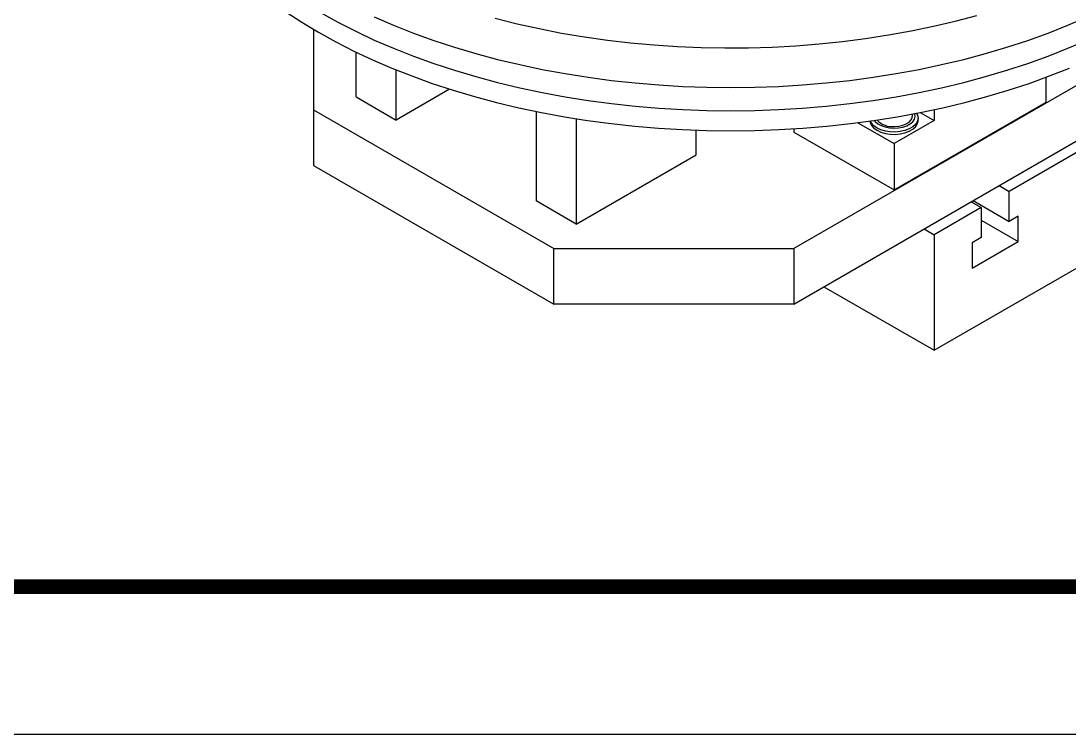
# Model space of a CAD drawing. Extents: x -13768 to 18086, y -10615 to 1188.
# Drawn here: x 292 to 469.7, y -1485 to -1364.1 of the extents above; entities that cross this region are included whole.
import ezdxf

# ---------------------------------------------------------------- set-up
doc = ezdxf.new("R2010")
doc.units = 0
doc.header["$LTSCALE"] = 7.5
doc.header["$MEASUREMENT"] = 0
doc.layers.get('0').update_dxf_attribs({"linetype": 'CONTINUOUS'})
doc.layers.add('FI', color=1, linetype='CONTINUOUS')

# ---------------------------------------------------------------- blocks, each defined once
blk = doc.blocks.new('A1G')
blk.add_lwpolyline([(0, 0), (841, 0), (841, 594), (0, 594)], close=True)
at = {"const_width": 1}
blk.add_lwpolyline([(25, 10), (831, 10), (831, 584), (25, 584)], close=True, dxfattribs=at)

msp = doc.modelspace()

# ---------------------------------------------------------------- linework, layer by layer
at = {"layer": 'FI'}
for p, q in [((341.58869, -1365.52562), (341.58869, -1379.17319)), ((348.78421, -1376.97869), (348.78421, -1369.3759)), ((446.80618, -1419.933), (531.65899, -1370.94851)), ((355.57244, -1380.89745), (355.57244, -1372.38332)), ((475.86262, -1372.19616), (423.04739, -1402.68575)), ((465.81321, -1377.84082), (465.81321, -1373.64669)), ((364.65989, -1375.65137), (355.57244, -1380.89745)), ((348.78421, -1376.97869), (355.57244, -1380.89745)), ((341.58869, -1379.17319), (382.31804, -1402.68575)), ((341.58869, -1379.17319), (341.58869, -1388.57974)), ((423.04739, -1412.0923), (482.64161, -1377.68928)), ((440.01795, -1392.7321), (465.81321, -1377.84082)), ((446.80618, -1379.13659), (446.80618, -1380.97455)), ((379.33122, -1379.44953), (379.33122, -1394.6131)), ((386.11945, -1380.67973), (386.11945, -1398.53186)), ((446.80618, -1380.97455), (440.01795, -1384.89331)), ((443.13796, -1380.19067), (443.13796, -1379.87753)), ((443.57359, -1379.86542), (443.55322, -1379.79832)), ((444.09795, -1380.97455), (444.09795, -1380.58261)), ((444.46144, -1379.62096), (446.80618, -1380.97455)), ((406.48412, -1386.77559), (406.48412, -1382.62083)), ((423.04739, -1382.38361), (423.04739, -1382.9352)), ((433.87616, -1381.34772), (440.01795, -1384.89331)), ((423.04739, -1382.9352), (440.01795, -1392.7321)), ((476.16525, -1383.38739), (459.5341, -1392.98835)), ((440.01795, -1384.89331), (440.01795, -1392.7321)), ((386.11945, -1398.53186), (406.48412, -1386.77559)), ((341.58869, -1388.57974), (382.31804, -1412.0923)), ((457.83704, -1392.00866), (459.5341, -1392.98835)), ((459.5341, -1398.08356), (459.5341, -1392.98835)), ((386.11945, -1398.53186), (379.33122, -1394.6131)), ((453.08529, -1394.75179), (454.78234, -1395.73148)), ((453.42398, -1394.55626), (459.5341, -1398.08356)), ((454.78234, -1395.73148), (446.80618, -1400.33602)), ((454.78234, -1395.73148), (454.78234, -1400.82669)), ((454.78234, -1397.88832), (461.06145, -1401.51318)), ((461.06145, -1397.20184), (459.5341, -1398.08356)), ((461.06145, -1401.51318), (461.06145, -1397.20184)), ((445.10912, -1399.35633), (446.80618, -1400.33602)), ((446.80618, -1400.33602), (446.80618, -1419.933)), ((454.78234, -1400.82669), (453.25499, -1401.70841)), ((453.25499, -1406.01975), (461.06145, -1401.51318)), ((453.25499, -1401.70841), (453.25499, -1406.01975)), ((382.31804, -1402.68575), (423.04739, -1402.68575)), ((382.31804, -1412.0923), (382.31804, -1402.68575)), ((423.04739, -1402.68575), (423.04739, -1412.0923)), ((428.1358, -1409.15482), (446.80618, -1419.933)), ((423.04739, -1412.0923), (382.31804, -1412.0923))]:
    msp.add_line(p, q, dxfattribs=at)
at = {"layer": 'FI', "flags": 128}
for points in [[(336.86824, -1362.53039), (339.57361, -1364.29893), (342.40328, -1366.00141), (345.35239, -1367.63494), (348.41592, -1369.19672), (351.58865, -1370.68408), (354.86512, -1372.09448), (358.23976, -1373.42551), (361.70681, -1374.67489), (365.26032, -1375.8405), (368.89423, -1376.92034), (372.60235, -1377.91256), (376.37832, -1378.81547), (380.21571, -1379.62753), (384.10795, -1380.34735), (388.04839, -1380.9737), (392.03031, -1381.50551), (396.04688, -1381.94188), (400.09126, -1382.28205), (404.15655, -1382.52544), (408.23578, -1382.67164), (412.32199, -1382.7204), (416.40821, -1382.67164), (420.48744, -1382.52544), (424.55272, -1382.28205), (428.59711, -1381.94188), (432.61369, -1381.50551), (436.5956, -1380.97371), (440.53604, -1380.34735), (444.42828, -1379.62753), (448.26567, -1378.81547), (452.04164, -1377.91256), (455.74975, -1376.92033), (459.38367, -1375.8405), (462.93719, -1374.67489), (466.40423, -1373.42551), (469.77887, -1372.09448)], [(342.74269, -1362.66996), (345.67749, -1364.29556), (348.72615, -1365.84975), (351.88346, -1367.32989), (355.14404, -1368.73345), (358.5023, -1370.05801), (361.9525, -1371.30133), (365.48877, -1372.46128), (369.10505, -1373.53588), (372.79517, -1374.52328), (376.55281, -1375.42181), (380.37157, -1376.22993), (384.24491, -1376.94626), (388.16622, -1377.56957), (392.1288, -1378.0988), (396.12588, -1378.53304), (400.15064, -1378.87156), (404.19619, -1379.11377), (408.25561, -1379.25926), (412.32199, -1379.30779), (416.38837, -1379.25926), (420.44781, -1379.11377), (424.49335, -1378.87156), (428.5181, -1378.53304), (432.51519, -1378.0988), (436.47777, -1377.56957), (440.39908, -1376.94626), (444.27243, -1376.22993), (448.09118, -1375.42181), (451.84882, -1374.52328), (455.53894, -1373.53588), (459.15522, -1372.46128), (462.69149, -1371.30133), (466.14169, -1370.05801), (469.49995, -1368.73345), (472.76053, -1367.32989)], [(372.39901, -1363.64999), (376.08555, -1364.57094), (379.83567, -1365.40197), (383.64278, -1366.14161), (387.50021, -1366.78857), (391.40119, -1367.34171), (395.33886, -1367.80006), (399.30632, -1368.16282), (403.29664, -1368.42935), (407.30276, -1368.59918), (411.31771, -1368.67202), (415.33441, -1368.64774), (419.34583, -1368.52637), (423.34493, -1368.30814), (427.32468, -1367.99343), (431.27812, -1367.58279), (435.1983, -1367.07693), (439.07836, -1366.47675), (442.91147, -1365.7833), (446.69092, -1364.99779), (450.41006, -1364.12161), (454.0624, -1363.15629)], [(351.88346, -1363.4105), (355.14404, -1364.81405), (358.5023, -1366.13862), (361.9525, -1367.38194), (365.48877, -1368.54189), (369.10505, -1369.61648), (372.79517, -1370.60389), (376.55281, -1371.50242), (380.37157, -1372.31054), (384.24491, -1373.02686), (388.16622, -1373.65017), (392.1288, -1374.1794), (396.12588, -1374.61365), (400.15064, -1374.95216), (404.19619, -1375.19438), (408.25561, -1375.33987), (412.32199, -1375.38839), (416.38837, -1375.33987), (420.44781, -1375.19438), (424.49335, -1374.95216), (428.5181, -1374.61365), (432.51519, -1374.1794), (436.47777, -1373.65017), (440.39908, -1373.02686), (444.27243, -1372.31054), (448.09118, -1371.50242), (451.84882, -1370.60389), (455.53894, -1369.61648), (459.15522, -1368.54189), (462.69149, -1367.38194), (466.14169, -1366.13862), (469.49995, -1364.81405), (472.76053, -1363.4105)], [(435.94117, -1381.068), (435.98823, -1381.34316), (436.20904, -1381.81877), (436.59633, -1382.25749), (437.13315, -1382.64013), (437.79606, -1382.94998), (438.55607, -1383.1735), (439.37997, -1383.30091), (440.23176, -1383.32664), (441.0742, -1383.24958), (441.87048, -1383.0731), (442.5858, -1382.80489), (443.18888, -1382.45669), (443.65339, -1382.04371), (443.959, -1381.584), (444.09237, -1381.09766), (444.09795, -1380.97455)], [(443.83102, -1379.74467), (444.04768, -1380.214), (444.09237, -1380.70572), (443.959, -1381.19206), (443.65339, -1381.65177), (443.18888, -1382.06474), (442.5858, -1382.41295), (441.87048, -1382.68116), (441.0742, -1382.85764), (440.23176, -1382.9347), (439.37997, -1382.90897), (438.55607, -1382.78156), (437.79606, -1382.55804), (437.13315, -1382.24819), (436.59633, -1381.86555), (436.20904, -1381.42683), (436.02142, -1381.05659)], [(436.67513, -1380.96206), (436.82834, -1381.1543), (437.26174, -1381.5276), (437.82403, -1381.83839), (438.4889, -1382.07213), (439.22526, -1382.2179), (439.9987, -1382.26888), (440.77303, -1382.22268), (441.51206, -1382.08147), (442.18122, -1381.85184), (442.74923, -1381.54454), (443.18953, -1381.17394), (443.48153, -1380.75736), (443.61158, -1380.31428), (443.57359, -1379.86542)], [(440.0969, -1381.99123), (440.81406, -1381.93219), (441.48831, -1381.77925), (442.08329, -1381.54068), (442.56692, -1381.22933), (442.91314, -1380.86199), (443.10328, -1380.45845), (443.13796, -1380.19067)]]:
    msp.add_lwpolyline(points, dxfattribs=at)
at = {"layer": 'FI'}
msp.add_arc((439.71953, -1378.48933), 3.52218, 223.0231556, 276.1505538, dxfattribs=at)

# ---------------------------------------------------------------- block references
at = {"xscale": 2.5, "yscale": 2.5, "zscale": 2.5}
msp.add_blockref('A1G', (0, -1485), dxfattribs=at)

doc.saveas('drawing.dxf')
